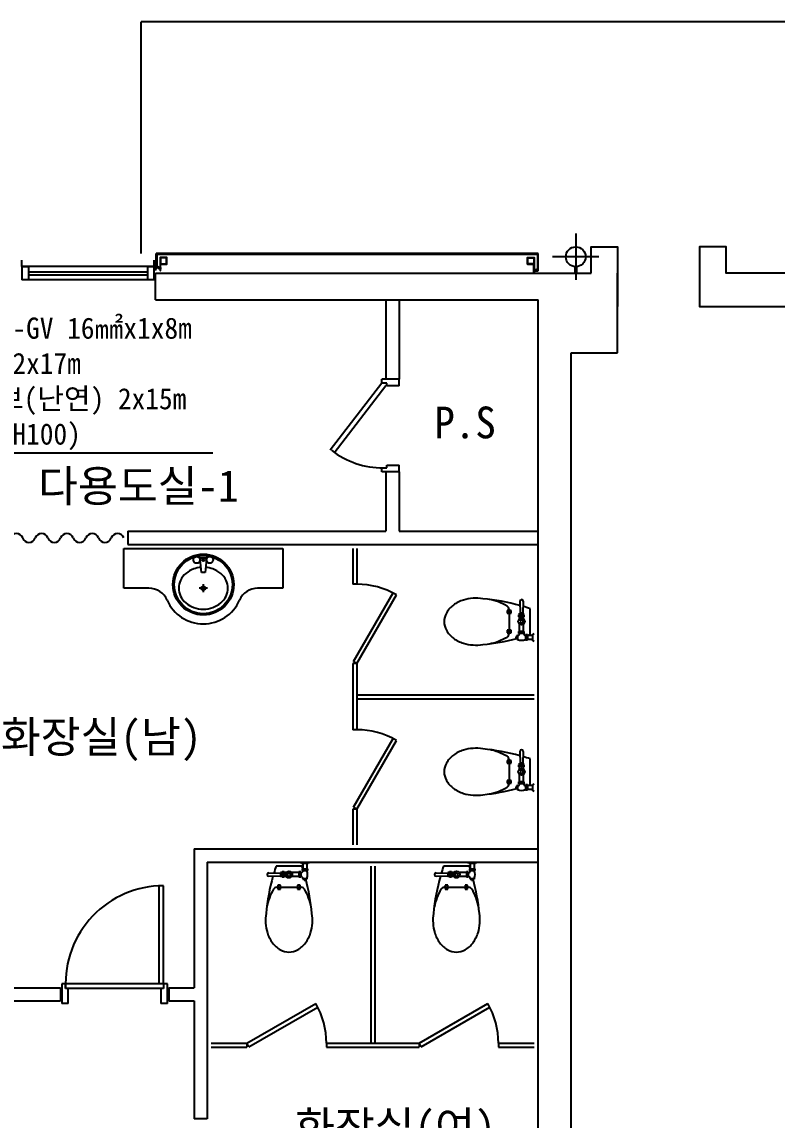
# Model space of a CAD drawing. Header units: millimetres. Extents: x 574471 to 622274, y -171951 to -139705.
# Drawn here: x 589834 to 595539, y -156511 to -148211 of the extents above; entities that cross this region are included whole.
import ezdxf
from ezdxf.enums import TextEntityAlignment as Align

# ---------------------------------------------------------------- set-up
doc = ezdxf.new("R2010")
doc.units = ezdxf.units.MM
for name, color, linetype in [('TZ-BASE', 253, 'Continuous'), ('TZ-LEAL', 1, 'Continuous'), ('TZ-LEAT', 3, 'Continuous')]:
    doc.layers.add(name, color=color, linetype=linetype)
doc.styles.get("Standard").update_dxf_attribs({"font": 'GulimChe.ttf'})
doc.dimstyles.new('D40', dxfattribs={"dimscale": 40, "dimtxt": 3, "dimasz": 2.5, "dimexe": 0.5, "dimexo": 0.5, "dimgap": 0.5, "dimtad": 1, "dimdec": 0, "dimzin": 1, "dimdsep": 46, "dimlunit": 6, "dimtxsty": 'Standard', "dimcen": 1, "dimclrd": 1, "dimclre": 1, "dimclrt": 3, "dimadec": 0, "dimazin": 0, "dimtfac": 1, "dimtdec": 0, "dimtix": 1, "dimtmove": 2, "dimatfit": 3, "dimfxl": 0, "dimtvp": 2, "dimlwd": -1, "dimlwe": -1, "dimarcsym": 0})

msp = doc.modelspace()

# ---------------------------------------------------------------- linework, layer by layer
at = {"layer": 'TZ-BASE'}
for p, q in [((622033.7, -148211.2), (590733.7, -148211.2)), ((590733.7, -149961.2), (590733.7, -148211.2)), ((594017.9, -149811.2), (594017.9, -150161.2)), ((593733.7, -149961.2), (590848.7, -149961.2)), ((590848.7, -150070.3), (590848.7, -149961.2)), ((590852.7, -149965.2), (593729.7, -149965.2)), ((590852.7, -149965.2), (590852.7, -150066.8)), ((593729.7, -149965.2), (593729.7, -150087.2)), ((593733.7, -150091.2), (593733.7, -149961.2)), ((589833.7, -150060.8), (589833.7, -150011.2)), ((590833.7, -150060.8), (589833.7, -150060.8)), ((589833.7, -150060.8), (589883.7, -150060.8)), ((589833.7, -150060.8), (589833.7, -150160.8)), ((589883.7, -150060.8), (589883.7, -150160.8)), ((590783.7, -150060.8), (590833.7, -150060.8)), ((590783.7, -150160.8), (590783.7, -150060.8)), ((590833.7, -150060.8), (590833.7, -150011.2)), ((590833.7, -150160.8), (590833.7, -150060.8)), ((590834.3, -150061), (590833.7, -150061.6)), ((590835.9, -150061.5), (590833.7, -150063.7)), ((590837.7, -150061.9), (590833.7, -150065.8)), ((590841.7, -150062.1), (590833.7, -150070.1)), ((590839.6, -150062.1), (590833.7, -150067.9)), ((590833.7, -150062.6), (590840, -150068.8)), ((590834.3, -150061), (590842.1, -150068.8)), ((590843.9, -150062), (590837.1, -150068.8)), ((590837.2, -150061.8), (590844.2, -150068.8)), ((590846.6, -150061.5), (590839.2, -150068.8)), ((590839.6, -150062.1), (590846.4, -150068.9)), ((590848.7, -150061.4), (590841.3, -150068.8)), ((590841.8, -150062.1), (590848.7, -150069.1)), ((590848.7, -150063.6), (590843.5, -150068.8)), ((590843.7, -150062), (590848.7, -150067)), ((590845.6, -150061.7), (590848.7, -150064.8)), ((590847.3, -150061.3), (590848.7, -150062.7)), ((590863.7, -150060.1), (590863.7, -150074.6)), ((594192.9, -149986.2), (593842.9, -149986.2)), ((589883.7, -150098.8), (590783.7, -150098.8)), ((589883.7, -150122.8), (590783.7, -150122.8)), ((590833.7, -150064.7), (590837.8, -150068.8)), ((590833.7, -150066.8), (590835.8, -150068.9)), ((590833.7, -150068.9), (590834.5, -150069.7)), ((590833.7, -150071.1), (590833.8, -150071.1)), ((590843.7, -150111.2), (594133.7, -150111.2)), ((590843.7, -150311.2), (590843.7, -150111.2)), ((590848.7, -150065.7), (590845.6, -150068.8)), ((590848.7, -150067.8), (590847.3, -150069.2)), ((590848.7, -150069.9), (590848.3, -150070.3)), ((590848.6, -150071.1), (590848.7, -150071.2)), ((590871.2, -150070.8), (590849.2, -150070.8)), ((590852.7, -150066.8), (590871.2, -150066.8)), ((590860.2, -150072.3), (590859.2, -150070.8)), ((590867.2, -150072.3), (590860.2, -150072.3)), ((590861.7, -150070.8), (590861.7, -150065.3)), ((590865.7, -150070.8), (590865.7, -150065.3)), ((590868.2, -150070.8), (590867.2, -150072.3)), ((590867.3, -150074.6), (590887.9, -150070.9)), ((590871.2, -150066.8), (590871.2, -150070.8)), ((593715.2, -150094.9), (593694.5, -150091.3)), ((593729.7, -150087.2), (593711.2, -150087.2)), ((593711.2, -150087.2), (593711.2, -150091.2)), ((593711.2, -150091.2), (593733.7, -150091.2)), ((593714.2, -150091.2), (593715.2, -150092.7)), ((593715.2, -150092.7), (593722.2, -150092.7)), ((593716.7, -150091.2), (593716.7, -150085.7)), ((593718.7, -150080.4), (593718.7, -150094.9)), ((593720.7, -150091.2), (593720.7, -150085.7)), ((593722.2, -150092.7), (593723.2, -150091.2)), ((594333.7, -150711.2), (594333.7, -150111.2)), ((590833.7, -150160.8), (589833.7, -150160.8)), ((589883.7, -150160.8), (589833.7, -150160.8)), ((590833.7, -150160.8), (590783.7, -150160.8)), ((590843.7, -150311.2), (593733.7, -150311.2)), ((592583.7, -150311.2), (592583.7, -150911.2)), ((592683.7, -150311.2), (592683.7, -150911.2)), ((593733.7, -158161.2), (593733.7, -150311.2)), ((593983.7, -150711.2), (594333.7, -150711.2)), ((593983.7, -157761.2), (593983.7, -150711.2)), ((592553.7, -150940.5), (592162.9, -151449)), ((592581.7, -150962), (592191.4, -151469.7)), ((592553.7, -150940.5), (592553.7, -150911.2)), ((592683.7, -150911.2), (592553.7, -150911.2)), ((592589.6, -150940.5), (592553.7, -150940.5)), ((592589.6, -150961), (592589.6, -150940.5)), ((592683.7, -150961), (592589.6, -150961)), ((592683.7, -150961), (592683.7, -150911.2)), ((592553.7, -151581.8), (592589.6, -151581.8)), ((592553.7, -151611.2), (592553.7, -151581.8)), ((592683.7, -151611.2), (592553.7, -151611.2)), ((592583.7, -151611.2), (592583.7, -152061.2)), ((592589.6, -151561.3), (592683.7, -151561.3)), ((592589.6, -151581.8), (592589.6, -151561.3)), ((592683.7, -151611.2), (592683.7, -151561.3)), ((592683.7, -151611.2), (592683.7, -152061.2)), ((590633.7, -152061.2), (592583.7, -152061.2)), ((590633.7, -152061.2), (590633.7, -152161.2)), ((592683.7, -152061.2), (593733.7, -152061.2)), ((590603.7, -152491.2), (590603.7, -152191.2)), ((590603.7, -152191.2), (591803.7, -152191.2)), ((590633.7, -152161.2), (593733.7, -152161.2)), ((591803.7, -152191.2), (591803.7, -152491.2)), ((592333.7, -152191.2), (592333.7, -152461.2)), ((592363.7, -152191.2), (592363.7, -152461.2)), ((591233, -152263.7), (591174.4, -152263.7)), ((591177.5, -152291.7), (591174.4, -152291.7)), ((591189.7, -152372.7), (591182.5, -152296.2)), ((591224.9, -152296.2), (591217.7, -152372.7)), ((591233, -152291.7), (591229.9, -152291.7)), ((591217.7, -152372.7), (591189.7, -152372.7)), ((591204.3, -152522.2), (591204.3, -152460.2)), ((592363.7, -152461.2), (592333.7, -152461.2)), ((590792.9, -152491.2), (590603.7, -152491.2)), ((591234.7, -152491.1), (591172.7, -152491.1)), ((591803.7, -152491.2), (591614.5, -152491.2)), ((592337.7, -153046.2), (592637.7, -152526.6)), ((592363.7, -153061.2), (592663.7, -152541.6)), ((593596.2, -152590.3), (593598.7, -152678.7)), ((593621.2, -152590.3), (593618.7, -152678.7)), ((593498.7, -152658.7), (593498.7, -152678.7)), ((593528.7, -152658.7), (593498.7, -152658.7)), ((593498.7, -152678.7), (593528.7, -152678.7)), ((593513.7, -152652.7), (593513.7, -152834.6)), ((593528.7, -152678.7), (593528.7, -152658.7)), ((593588.7, -152706.5), (593588.7, -152691.5)), ((593628.7, -152691.5), (593588.7, -152691.5)), ((593628.7, -152706.5), (593588.7, -152706.5)), ((593623.7, -152678.7), (593593.7, -152678.7)), ((593593.7, -152691.5), (593593.7, -152678.7)), ((593593.7, -152723.7), (593593.7, -152706.5)), ((593598.7, -152706.5), (593598.7, -152691.5)), ((593618.7, -152706.5), (593618.7, -152691.5)), ((593623.7, -152691.5), (593623.7, -152678.7)), ((593623.7, -152723.7), (593623.7, -152706.5)), ((593628.7, -152706.5), (593628.7, -152691.5)), ((593673.7, -152841.5), (593673.7, -152645.9)), ((593593.7, -152818.7), (593593.7, -152763.7)), ((593623.7, -152818.7), (593623.7, -152763.7)), ((593498.7, -152808.7), (593498.7, -152828.7)), ((593528.7, -152808.7), (593498.7, -152808.7)), ((593498.7, -152828.7), (593528.7, -152828.7)), ((593528.7, -152828.7), (593528.7, -152808.7)), ((593566.2, -152858.7), (593566.2, -152868.7)), ((593573.7, -152858.7), (593566.2, -152858.7)), ((593573.7, -152868.7), (593566.2, -152868.7)), ((593578.7, -152848.7), (593573.7, -152848.7)), ((593573.7, -152848.7), (593573.7, -152878.7)), ((593578.7, -152878.7), (593573.7, -152878.7)), ((593578.7, -152848.7), (593578.7, -152878.7)), ((593628.7, -152818.7), (593588.7, -152818.7)), ((593588.7, -152833.7), (593588.7, -152818.7)), ((593628.7, -152833.7), (593588.7, -152833.7)), ((593598.7, -152833.7), (593598.7, -152818.7)), ((593618.7, -152833.7), (593618.7, -152818.7)), ((593628.7, -152833.7), (593628.7, -152818.7)), ((593653.7, -152843.7), (593638.7, -152843.7)), ((593638.7, -152843.7), (593638.7, -152883.7)), ((593653.7, -152853.7), (593638.7, -152853.7)), ((593653.7, -152873.7), (593638.7, -152873.7)), ((593653.7, -152883.7), (593638.7, -152883.7)), ((593653.7, -152843.7), (593653.7, -152883.7)), ((593693.7, -152848.7), (593653.7, -152848.7)), ((593693.7, -152878.7), (593653.7, -152878.7)), ((593693.7, -152838.7), (593703.7, -152833.7)), ((593693.7, -152888.7), (593693.7, -152838.7)), ((593703.7, -152893.7), (593693.7, -152888.7)), ((592337.7, -153046.2), (592363.7, -153061.2)), ((592363.7, -153061.2), (592333.7, -153061.2)), ((592333.7, -153061.2), (592333.7, -153561.2)), ((592363.7, -153061.2), (592363.7, -153561.2)), ((592363.7, -153296.2), (593703.7, -153296.2)), ((592363.7, -153326.2), (593703.7, -153326.2)), ((592363.7, -153561.2), (592333.7, -153561.2)), ((592337.7, -154146.2), (592637.7, -153626.6)), ((592363.7, -154161.2), (592663.7, -153641.6)), ((593498.7, -153793.7), (593498.7, -153813.7)), ((593528.7, -153793.7), (593498.7, -153793.7)), ((593513.7, -153787.7), (593513.7, -153969.6)), ((593528.7, -153813.7), (593528.7, -153793.7)), ((593596.2, -153725.3), (593598.7, -153813.7)), ((593621.2, -153725.3), (593618.7, -153813.7)), ((593673.7, -153976.5), (593673.7, -153780.9)), ((593498.7, -153813.7), (593528.7, -153813.7)), ((593588.7, -153841.5), (593588.7, -153826.5)), ((593628.7, -153826.5), (593588.7, -153826.5)), ((593628.7, -153841.5), (593588.7, -153841.5)), ((593623.7, -153813.7), (593593.7, -153813.7)), ((593593.7, -153826.5), (593593.7, -153813.7)), ((593593.7, -153858.7), (593593.7, -153841.5)), ((593598.7, -153841.5), (593598.7, -153826.5)), ((593618.7, -153841.5), (593618.7, -153826.5)), ((593623.7, -153826.5), (593623.7, -153813.7)), ((593623.7, -153858.7), (593623.7, -153841.5)), ((593628.7, -153841.5), (593628.7, -153826.5)), ((593498.7, -153943.7), (593498.7, -153963.7)), ((593528.7, -153943.7), (593498.7, -153943.7)), ((593498.7, -153963.7), (593528.7, -153963.7)), ((593528.7, -153963.7), (593528.7, -153943.7)), ((593628.7, -153953.7), (593588.7, -153953.7)), ((593588.7, -153968.7), (593588.7, -153953.7)), ((593593.7, -153953.7), (593593.7, -153898.7)), ((593598.7, -153968.7), (593598.7, -153953.7)), ((593618.7, -153968.7), (593618.7, -153953.7)), ((593623.7, -153953.7), (593623.7, -153898.7)), ((593628.7, -153968.7), (593628.7, -153953.7)), ((593566.2, -153993.7), (593566.2, -154003.7)), ((593573.7, -153993.7), (593566.2, -153993.7)), ((593573.7, -154003.7), (593566.2, -154003.7)), ((593578.7, -153983.7), (593573.7, -153983.7)), ((593573.7, -153983.7), (593573.7, -154013.7)), ((593578.7, -154013.7), (593573.7, -154013.7)), ((593578.7, -153983.7), (593578.7, -154013.7)), ((593628.7, -153968.7), (593588.7, -153968.7)), ((593653.7, -153978.7), (593638.7, -153978.7)), ((593638.7, -153978.7), (593638.7, -154018.7)), ((593653.7, -153988.7), (593638.7, -153988.7)), ((593653.7, -154008.7), (593638.7, -154008.7)), ((593653.7, -154018.7), (593638.7, -154018.7)), ((593653.7, -153978.7), (593653.7, -154018.7)), ((593693.7, -153983.7), (593653.7, -153983.7)), ((593693.7, -154013.7), (593653.7, -154013.7)), ((593693.7, -153973.7), (593703.7, -153968.7)), ((593693.7, -154023.7), (593693.7, -153973.7)), ((593703.7, -154028.7), (593693.7, -154023.7)), ((592363.7, -154161.2), (592333.7, -154161.2)), ((592333.7, -154161.2), (592333.7, -154431.2)), ((592337.7, -154146.2), (592363.7, -154161.2)), ((592363.7, -154161.2), (592363.7, -154431.2)), ((591133.7, -154461.2), (593733.7, -154461.2)), ((591133.7, -154461.2), (591133.7, -155511.2)), ((591233.7, -154561.2), (593733.7, -154561.2)), ((591233.7, -154561.2), (591233.7, -156501.2)), ((591949, -154591.2), (591753.4, -154591.2)), ((591946.2, -154571.2), (591941.2, -154561.2)), ((591996.2, -154571.2), (591946.2, -154571.2)), ((591951.2, -154611.2), (591951.2, -154626.2)), ((591951.2, -154611.2), (591991.2, -154611.2)), ((591951.2, -154626.2), (591991.2, -154626.2)), ((591956.2, -154571.2), (591956.2, -154611.2)), ((591961.2, -154611.2), (591961.2, -154626.2)), ((591981.2, -154611.2), (591981.2, -154626.2)), ((591986.2, -154571.2), (591986.2, -154611.2)), ((591991.2, -154611.2), (591991.2, -154626.2)), ((592001.2, -154561.2), (591996.2, -154571.2)), ((592468.7, -154591.2), (592468.7, -155931.2)), ((592498.7, -154591.2), (592498.7, -155931.2)), ((593214, -154591.2), (593018.4, -154591.2)), ((593211.2, -154571.2), (593206.2, -154561.2)), ((593261.2, -154571.2), (593211.2, -154571.2)), ((593216.2, -154611.2), (593216.2, -154626.2)), ((593216.2, -154611.2), (593256.2, -154611.2)), ((593216.2, -154626.2), (593256.2, -154626.2)), ((593221.2, -154571.2), (593221.2, -154611.2)), ((593226.2, -154611.2), (593226.2, -154626.2)), ((593246.2, -154611.2), (593246.2, -154626.2)), ((593251.2, -154571.2), (593251.2, -154611.2)), ((593256.2, -154611.2), (593256.2, -154626.2)), ((593266.2, -154561.2), (593261.2, -154571.2)), ((591697.8, -154643.7), (591786.2, -154646.2)), ((591697.8, -154668.7), (591786.2, -154666.2)), ((591786.2, -154641.2), (591786.2, -154671.2)), ((591799, -154641.2), (591786.2, -154641.2)), ((591799, -154671.2), (591786.2, -154671.2)), ((591814, -154636.2), (591799, -154636.2)), ((591799, -154636.2), (591799, -154676.2)), ((591814, -154646.2), (591799, -154646.2)), ((591814, -154666.2), (591799, -154666.2)), ((591814, -154676.2), (591799, -154676.2)), ((591814, -154636.2), (591814, -154676.2)), ((591831.2, -154641.2), (591814, -154641.2)), ((591831.2, -154671.2), (591814, -154671.2)), ((591926.2, -154641.2), (591871.2, -154641.2)), ((591926.2, -154671.2), (591871.2, -154671.2)), ((591926.2, -154636.2), (591926.2, -154676.2)), ((591941.2, -154636.2), (591926.2, -154636.2)), ((591941.2, -154646.2), (591926.2, -154646.2)), ((591941.2, -154666.2), (591926.2, -154666.2)), ((591941.2, -154676.2), (591926.2, -154676.2)), ((591941.2, -154636.2), (591941.2, -154676.2)), ((591956.2, -154686.2), (591956.2, -154691.2)), ((591956.2, -154686.2), (591986.2, -154686.2)), ((591956.2, -154691.2), (591986.2, -154691.2)), ((591966.2, -154691.2), (591966.2, -154698.7)), ((591966.2, -154698.7), (591976.2, -154698.7)), ((591976.2, -154691.2), (591976.2, -154698.7)), ((591986.2, -154686.2), (591986.2, -154691.2)), ((592962.8, -154643.7), (593051.2, -154646.2)), ((592962.8, -154668.7), (593051.2, -154666.2)), ((593051.2, -154641.2), (593051.2, -154671.2)), ((593064, -154641.2), (593051.2, -154641.2)), ((593064, -154671.2), (593051.2, -154671.2)), ((593079, -154636.2), (593064, -154636.2)), ((593064, -154636.2), (593064, -154676.2)), ((593079, -154646.2), (593064, -154646.2)), ((593079, -154666.2), (593064, -154666.2)), ((593079, -154676.2), (593064, -154676.2)), ((593079, -154636.2), (593079, -154676.2)), ((593096.2, -154641.2), (593079, -154641.2)), ((593096.2, -154671.2), (593079, -154671.2)), ((593191.2, -154641.2), (593136.2, -154641.2)), ((593191.2, -154671.2), (593136.2, -154671.2)), ((593191.2, -154636.2), (593191.2, -154676.2)), ((593206.2, -154636.2), (593191.2, -154636.2)), ((593206.2, -154646.2), (593191.2, -154646.2)), ((593206.2, -154666.2), (593191.2, -154666.2)), ((593206.2, -154676.2), (593191.2, -154676.2)), ((593206.2, -154636.2), (593206.2, -154676.2)), ((593221.2, -154686.2), (593221.2, -154691.2)), ((593221.2, -154686.2), (593251.2, -154686.2)), ((593221.2, -154691.2), (593251.2, -154691.2)), ((593231.2, -154691.2), (593231.2, -154698.7)), ((593231.2, -154698.7), (593241.2, -154698.7)), ((593241.2, -154691.2), (593241.2, -154698.7)), ((593251.2, -154686.2), (593251.2, -154691.2)), ((590869.1, -155481.2), (590869.1, -154740.7)), ((590904.3, -155481.2), (590904.3, -154739.9)), ((591760.2, -154751.2), (591942.2, -154751.2)), ((591766.2, -154736.2), (591766.2, -154766.2)), ((591786.2, -154736.2), (591766.2, -154736.2)), ((591766.2, -154766.2), (591786.2, -154766.2)), ((591786.2, -154766.2), (591786.2, -154736.2)), ((591916.2, -154736.2), (591916.2, -154766.2)), ((591936.2, -154736.2), (591916.2, -154736.2)), ((591916.2, -154766.2), (591936.2, -154766.2)), ((591936.2, -154766.2), (591936.2, -154736.2)), ((593025.2, -154751.2), (593207.2, -154751.2)), ((593031.2, -154736.2), (593031.2, -154766.2)), ((593051.2, -154736.2), (593031.2, -154736.2)), ((593031.2, -154766.2), (593051.2, -154766.2)), ((593051.2, -154766.2), (593051.2, -154736.2)), ((593181.2, -154736.2), (593181.2, -154766.2)), ((593201.2, -154736.2), (593181.2, -154736.2)), ((593181.2, -154766.2), (593201.2, -154766.2)), ((593201.2, -154766.2), (593201.2, -154736.2)), ((588733.7, -155511.2), (590123.7, -155511.2)), ((590123.7, -155511.2), (590123.7, -155611.2)), ((590163.1, -155481.2), (590133.7, -155481.2)), ((590133.7, -155481.2), (590133.7, -155631.2)), ((590198.3, -155481.2), (590163.1, -155481.2)), ((590163.1, -155517), (590163.1, -155481.2)), ((590904.3, -155481.2), (590163.1, -155481.2)), ((590183.6, -155517), (590163.1, -155517)), ((590183.6, -155631.2), (590183.6, -155517)), ((590883.8, -155517), (590183.6, -155517)), ((590883.8, -155517), (590883.8, -155631.2)), ((590904.3, -155517), (590883.8, -155517)), ((590904.3, -155517), (590883.8, -155517)), ((590904.3, -155481.2), (590904.3, -155517)), ((590933.7, -155481.2), (590904.3, -155481.2)), ((590933.7, -155631.2), (590933.7, -155481.2)), ((590943.7, -155511.2), (591133.7, -155511.2)), ((590943.7, -155511.2), (590943.7, -155611.2)), ((588733.7, -155611.2), (590123.7, -155611.2)), ((590943.7, -155611.2), (591133.7, -155611.2)), ((591133.7, -155611.2), (591133.7, -156501.2)), ((590183.6, -155631.2), (590133.7, -155631.2)), ((590933.7, -155631.2), (590883.8, -155631.2)), ((591533.7, -155931.2), (592053.3, -155631.2)), ((591548.7, -155957.1), (592068.3, -155657.1)), ((592833.7, -155931.2), (593353.3, -155631.2)), ((592848.7, -155957.1), (593368.3, -155657.1)), ((591263.7, -155931.2), (591533.7, -155931.2)), ((591533.7, -155931.2), (591533.7, -155961.2)), ((591548.7, -155957.1), (591533.7, -155931.2)), ((592133.7, -155931.2), (592133.7, -155961.2)), ((592133.7, -155931.2), (592833.7, -155931.2)), ((592833.7, -155931.2), (592833.7, -155961.2)), ((592848.7, -155957.1), (592833.7, -155931.2)), ((593433.7, -155931.2), (593433.7, -155961.2)), ((593433.7, -155931.2), (593703.7, -155931.2)), ((591263.7, -155961.2), (591533.7, -155961.2)), ((592133.7, -155961.2), (592833.7, -155961.2)), ((593433.7, -155961.2), (593703.7, -155961.2)), ((591233.7, -156501.2), (591133.7, -156501.2))]:
    msp.add_line(p, q, dxfattribs=at)
for points in [[(594133.7, -150111.2), (594133.7, -149911.2), (594333.7, -149911.2), (594333.7, -150361.2)], [(595783.7, -150111.2), (595153.7, -150111.2), (595153.7, -149911.2), (594953.7, -149911.2), (594953.7, -150361.2), (595783.7, -150361.2)], [(594013.4, -150111.2), (594013.4, -150061.2), (594022.4, -150061.2), (594022.4, -150111.2), (594013.4, -150111.2)], [(590872.6, -150073.1), (590873.6, -150072.9), (590873.8, -150073.9), (590872.8, -150074.1)], [(593709.8, -150093.5), (593708.8, -150093.3), (593708.7, -150094.3), (593709.7, -150094.5)]]:
    msp.add_lwpolyline(points, dxfattribs=at)
for points in [[(590878.7, -150065.3), (590878.7, -150076.8), (590877.2, -150076.8), (590877.2, -150066.8), (590852.7, -150066.8), (590852.7, -150055.3), (590854.2, -150055.3), (590854.2, -150065.3)], [(590928.7, -150040.8), (590928.7, -149990.8), (590878.7, -149990.8), (590878.7, -150040.8)], [(590926.4, -150038.5), (590926.4, -149993.1), (590881, -149993.1), (590881, -150038.5)], [(593653.7, -150040.8), (593653.7, -149990.8), (593703.7, -149990.8), (593703.7, -150040.8)], [(593656, -150038.5), (593656, -149993.1), (593701.4, -149993.1), (593701.4, -150038.5)], [(590874.8, -150068.2), (590875.8, -150068), (590877.5, -150077.8), (590876.5, -150078)], [(593703.7, -150085.7), (593703.7, -150097.2), (593705.2, -150097.2), (593705.2, -150087.2), (593729.7, -150087.2), (593729.7, -150075.7), (593728.2, -150075.7), (593728.2, -150085.7)], [(593707.7, -150088.5), (593706.7, -150088.3), (593704.9, -150098.2), (593705.9, -150098.4)], [(593596.2, -152743.7), (593602.5, -152754.5), (593615, -152754.5), (593621.2, -152743.7), (593615, -152732.8), (593602.5, -152732.8)], [(593596.2, -153878.7), (593602.5, -153889.5), (593615, -153889.5), (593621.2, -153878.7), (593615, -153867.8), (593602.5, -153867.8)], [(591851.2, -154668.7), (591862, -154662.4), (591862, -154649.9), (591851.2, -154643.7), (591840.4, -154649.9), (591840.4, -154662.4)], [(593116.2, -154668.7), (593127, -154662.4), (593127, -154649.9), (593116.2, -154643.7), (593105.4, -154649.9), (593105.4, -154662.4)]]:
    msp.add_lwpolyline(points, close=True, dxfattribs=at)
for points in [[(590928.7, -150040.8), (590880.7, -150040.8, 0.414214), (590878.7, -150042.8), (590878.7, -150090.8), (590881, -150090.8), (590881, -150044.1, -0.414214), (590882, -150043.1), (590928.7, -150043.1), (590928.7, -150040.8)], [(593653.7, -150040.8), (593701.7, -150040.8, -0.414214), (593703.7, -150042.8), (593703.7, -150111.2), (593701.4, -150111.2), (593701.4, -150044.1, 0.414214), (593700.4, -150043.1), (593653.7, -150043.1), (593653.7, -150040.8)], [(593315.8, -152570.4, 0.115247), (593169, -152580.4, 0.085088), (593094, -152618.2, 0.106262), (593040.7, -152678.7, 0.128332), (593023.7, -152743.7, 0.128332), (593040.7, -152808.6, 0.106262), (593094, -152869.2, 0.085088), (593169, -152907, 0.115247), (593315.8, -152916.9, 0.074454)], [(593315.8, -153705.4, 0.115247), (593169, -153715.4, 0.085088), (593094, -153753.2, 0.106262), (593040.7, -153813.7, 0.128332), (593023.7, -153878.7, 0.128332), (593040.7, -153943.6, 0.106262), (593094, -154004.2, 0.085088), (593169, -154042, 0.115247), (593315.8, -154051.9, 0.074454)], [(591677.9, -154949.1, 0.115247), (591687.9, -155095.9, 0.085088), (591725.7, -155170.9, 0.106262), (591786.2, -155224.2, 0.128332), (591851.2, -155241.2, 0.128332), (591916.2, -155224.2, 0.106262), (591976.7, -155170.9, 0.085088), (592014.5, -155095.9, 0.115247), (592024.5, -154949.1, 0.074454)], [(592942.9, -154949.1, 0.115247), (592952.9, -155095.9, 0.085088), (592990.7, -155170.9, 0.106262), (593051.2, -155224.2, 0.128332), (593116.2, -155241.2, 0.128332), (593181.2, -155224.2, 0.106262), (593241.7, -155170.9, 0.085088), (593279.5, -155095.9, 0.115247), (593289.5, -154949.1, 0.074454)]]:
    msp.add_lwpolyline(points, format="xyb", dxfattribs=at)
msp.add_lwpolyline([(590836.7, -150081.8), (590845.7, -150081.8, 0.414214), (590848.7, -150078.8), (590848.7, -150071.8, 0.414214), (590845.7, -150068.8), (590836.7, -150068.8, 0.414214), (590833.7, -150071.8), (590833.7, -150078.8, 0.414214)], format="xyb", close=True, dxfattribs=at)
for centre, radius in [((594017.9, -149986.2), 75), ((591203.7, -152463.7), 230), ((591203.7, -152463.7), 220), ((591153.7, -152277.7), 25), ((591203.7, -152277.7), 8), ((591253.7, -152277.7), 25), ((591203.7, -152491.2), 15), ((593608.7, -152743.7), 25), ((593608.7, -153878.7), 25), ((591851.2, -154656.2), 25), ((593116.2, -154656.2), 25)]:
    msp.add_circle(centre, radius, dxfattribs=at)
for centre, radius, start, end in [((590841.2, -150040.3), 21.8, 249.88929, 290.11071), ((590863.7, -150066.8), 3.79, 22.5, 157.5), ((590849.2, -150070.3), 0.5, 180, 270), ((590863.7, -150072.2), 0.76, 189.21747, 350.78253), ((590876.7, -150072.9), 4.14, 114.87244, 265.12756), ((593705.7, -150093.3), 4.14, 274.87244, 65.12756), ((593718.7, -150087.1), 3.79, 22.5, 157.5), ((593718.7, -150092.5), 0.76, 189.21747, 350.78253), ((592563.7, -150940.5), 641.3, 232.45171, 270), ((589791.2, -152128.3), 50.8, 19.74089, 160.25911), ((589886.7, -152094), 50.8, 199.74089, 340.25911), ((589982.3, -152128.3), 50.8, 19.74089, 160.25911), ((590077.9, -152094), 50.8, 199.74089, 340.25911), ((590173.5, -152128.3), 50.8, 19.74089, 160.25911), ((590269.1, -152094), 50.8, 199.74089, 340.25911), ((590364.7, -152128.3), 50.8, 19.74089, 160.25911), ((590460.3, -152094), 50.8, 199.74089, 340.25911), ((590555.9, -152128.3), 50.8, 19.74089, 160.25911), ((591177.5, -152296.7), 5, 5.39095, 90), ((591229.9, -152296.7), 5, 90, 174.60905), ((591177.3, -152503.2), 162.4, 130.34665, 154.00528), ((591193.3, -152522), 187.1, 109.38487, 130.34665), ((591203.7, -152551.6), 218.4, 94.63774, 109.38487), ((591203.7, -152551.6), 218.4, 70.61513, 85.36226), ((591214.1, -152522), 187.1, 49.65335, 70.61513), ((591230.1, -152503.2), 162.4, 25.99472, 49.65335), ((591152.6, -152491.2), 134.9, 154.00528, 180), ((591254.8, -152491.2), 134.9, 0, 25.99472), ((592363.7, -153061.2), 600, 60, 90), ((590792.9, -152641.2), 150, 23.3688, 90), ((591152.6, -152491.2), 134.9, 180, 205.99472), ((591177.3, -152479.1), 162.4, 205.99472, 229.65335), ((591230.1, -152479.1), 162.4, 310.34665, 334.00528), ((591254.8, -152491.2), 134.9, 334.00528, 0), ((591614.5, -152641.2), 150, 90, 156.6312), ((591203.7, -152463.7), 297.5, 203.3688, 336.63121), ((591193.3, -152460.3), 187.1, 229.65335, 250.61513), ((591203.7, -152430.8), 218.4, 250.61513, 270), ((591203.7, -152430.8), 218.4, 270, 289.38487), ((591214.1, -152460.3), 187.1, 289.38487, 310.34665), ((593156.6, -154211.4), 1648.7, 74.50329, 84.46007), ((593280.1, -153001.6), 434, 59.73964, 78.97521), ((593483.7, -152652.7), 30, 0, 59.73964), ((593608.7, -152590.3), 12.5, 0, 180), ((593156.6, -154211.4), 1648.7, 71.72165, 73.67272), ((593156.6, -151275.9), 1648.7, 275.53993, 284.65399), ((593280.1, -152485.7), 434, 281.02479, 300.26036), ((593483.7, -152834.6), 30, 300.26036, 0), ((593578.7, -152833.7), 15, 270, 0), ((593608.7, -152800.2), 84.1, 249.08871, 290.91129), ((593638.7, -152833.7), 15, 180, 270), ((593156.6, -151275.9), 1648.7, 287.54791, 288.27835), ((592363.7, -154161.2), 600, 60, 90), ((593156.6, -155346.4), 1648.7, 74.50329, 84.46007), ((593280.1, -154136.6), 434, 59.73964, 78.97521), ((593608.7, -153725.3), 12.5, 0, 180), ((593483.7, -153787.7), 30, 0, 59.73964), ((593156.6, -155346.4), 1648.7, 71.72165, 73.67272), ((593156.6, -152410.9), 1648.7, 275.53993, 284.65399), ((593280.1, -153620.7), 434, 281.02479, 300.26036), ((593483.7, -153969.6), 30, 300.26036, 0), ((593578.7, -153968.7), 15, 270, 0), ((593608.7, -153935.2), 84.1, 249.08871, 290.91129), ((593638.7, -153968.7), 15, 180, 270), ((593156.6, -152410.9), 1648.7, 287.54791, 288.27835), ((593319, -155108.3), 1648.7, 161.72165, 163.67272), ((591941.2, -154626.2), 15, 270, 0), ((590383.5, -155108.3), 1648.7, 17.54791, 18.27835), ((591907.7, -154656.2), 84.1, 339.08871, 20.91129), ((594584, -155108.3), 1648.7, 161.72165, 163.67272), ((593206.2, -154626.2), 15, 270, 0), ((591648.5, -155108.3), 1648.7, 17.54791, 18.27835), ((593172.7, -154656.2), 84.1, 339.08871, 20.91129), ((593319, -155108.3), 1648.7, 164.50329, 174.46007), ((591697.8, -154656.2), 12.5, 90, 270), ((591941.2, -154686.2), 15, 0, 90), ((590383.5, -155108.3), 1648.7, 5.53993, 14.65399), ((594584, -155108.3), 1648.7, 164.50329, 174.46007), ((592962.8, -154656.2), 12.5, 90, 270), ((593206.2, -154686.2), 15, 0, 90), ((591648.5, -155108.3), 1648.7, 5.53993, 14.65399), ((590904.3, -155481.2), 741.3, 90, 182.77385), ((592109.2, -154984.7), 434, 149.73964, 168.97521), ((591760.2, -154781.2), 30, 90, 149.73964), ((591942.2, -154781.2), 30, 30.26036, 90), ((591593.2, -154984.7), 434, 11.02479, 30.26036), ((593374.2, -154984.7), 434, 149.73964, 168.97521), ((593025.2, -154781.2), 30, 90, 149.73964), ((593207.2, -154781.2), 30, 30.26036, 90), ((592858.2, -154984.7), 434, 11.02479, 30.26036), ((591533.7, -155931.2), 600, 0, 30), ((592833.7, -155931.2), 600, 0, 30)]:
    msp.add_arc(centre, radius, start, end, dxfattribs=at)

# ---------------------------------------------------------------- texts
msp.add_text('P.S', height=240, rotation=0, dxfattribs=at).set_placement((592948.9, -151358.4))
for s, p in [('다용도실-1', (590713.1, -151838.3)), ('화장실(남)', (590431.8, -153734.3)), ('화장실(여)', (592654.3, -156685.1))]:
    msp.add_text(s, height=240, rotation=0, dxfattribs=at).set_placement(p, align=Align.CENTER)
at = {"layer": 'TZ-LEAT', "insert": (588234.5, -151448.3), "char_height": 160, "attachment_point": 7}
msp.add_mtext('{\\C6;신)접지선 F/TFR-GV 16㎟x1x8m\\P  광케이블 48Cx2x17m\\P\\pt320;  스파이럴슬리브(난연) 2x15m\\P}기)트레이(W300xH100)', dxfattribs=at)

# ---------------------------------------------------------------- leaders
at = {"layer": 'TZ-LEAL', "annotation_type": 0, "has_hookline": 1, "hookline_direction": 0, "text_width": 3041.3}
msp.add_leader([(587133.2, -150989.1), (587998.8, -151468.3), (588214.5, -151468.3)], dimstyle='D40', dxfattribs=at)

doc.saveas('drawing.dxf')
